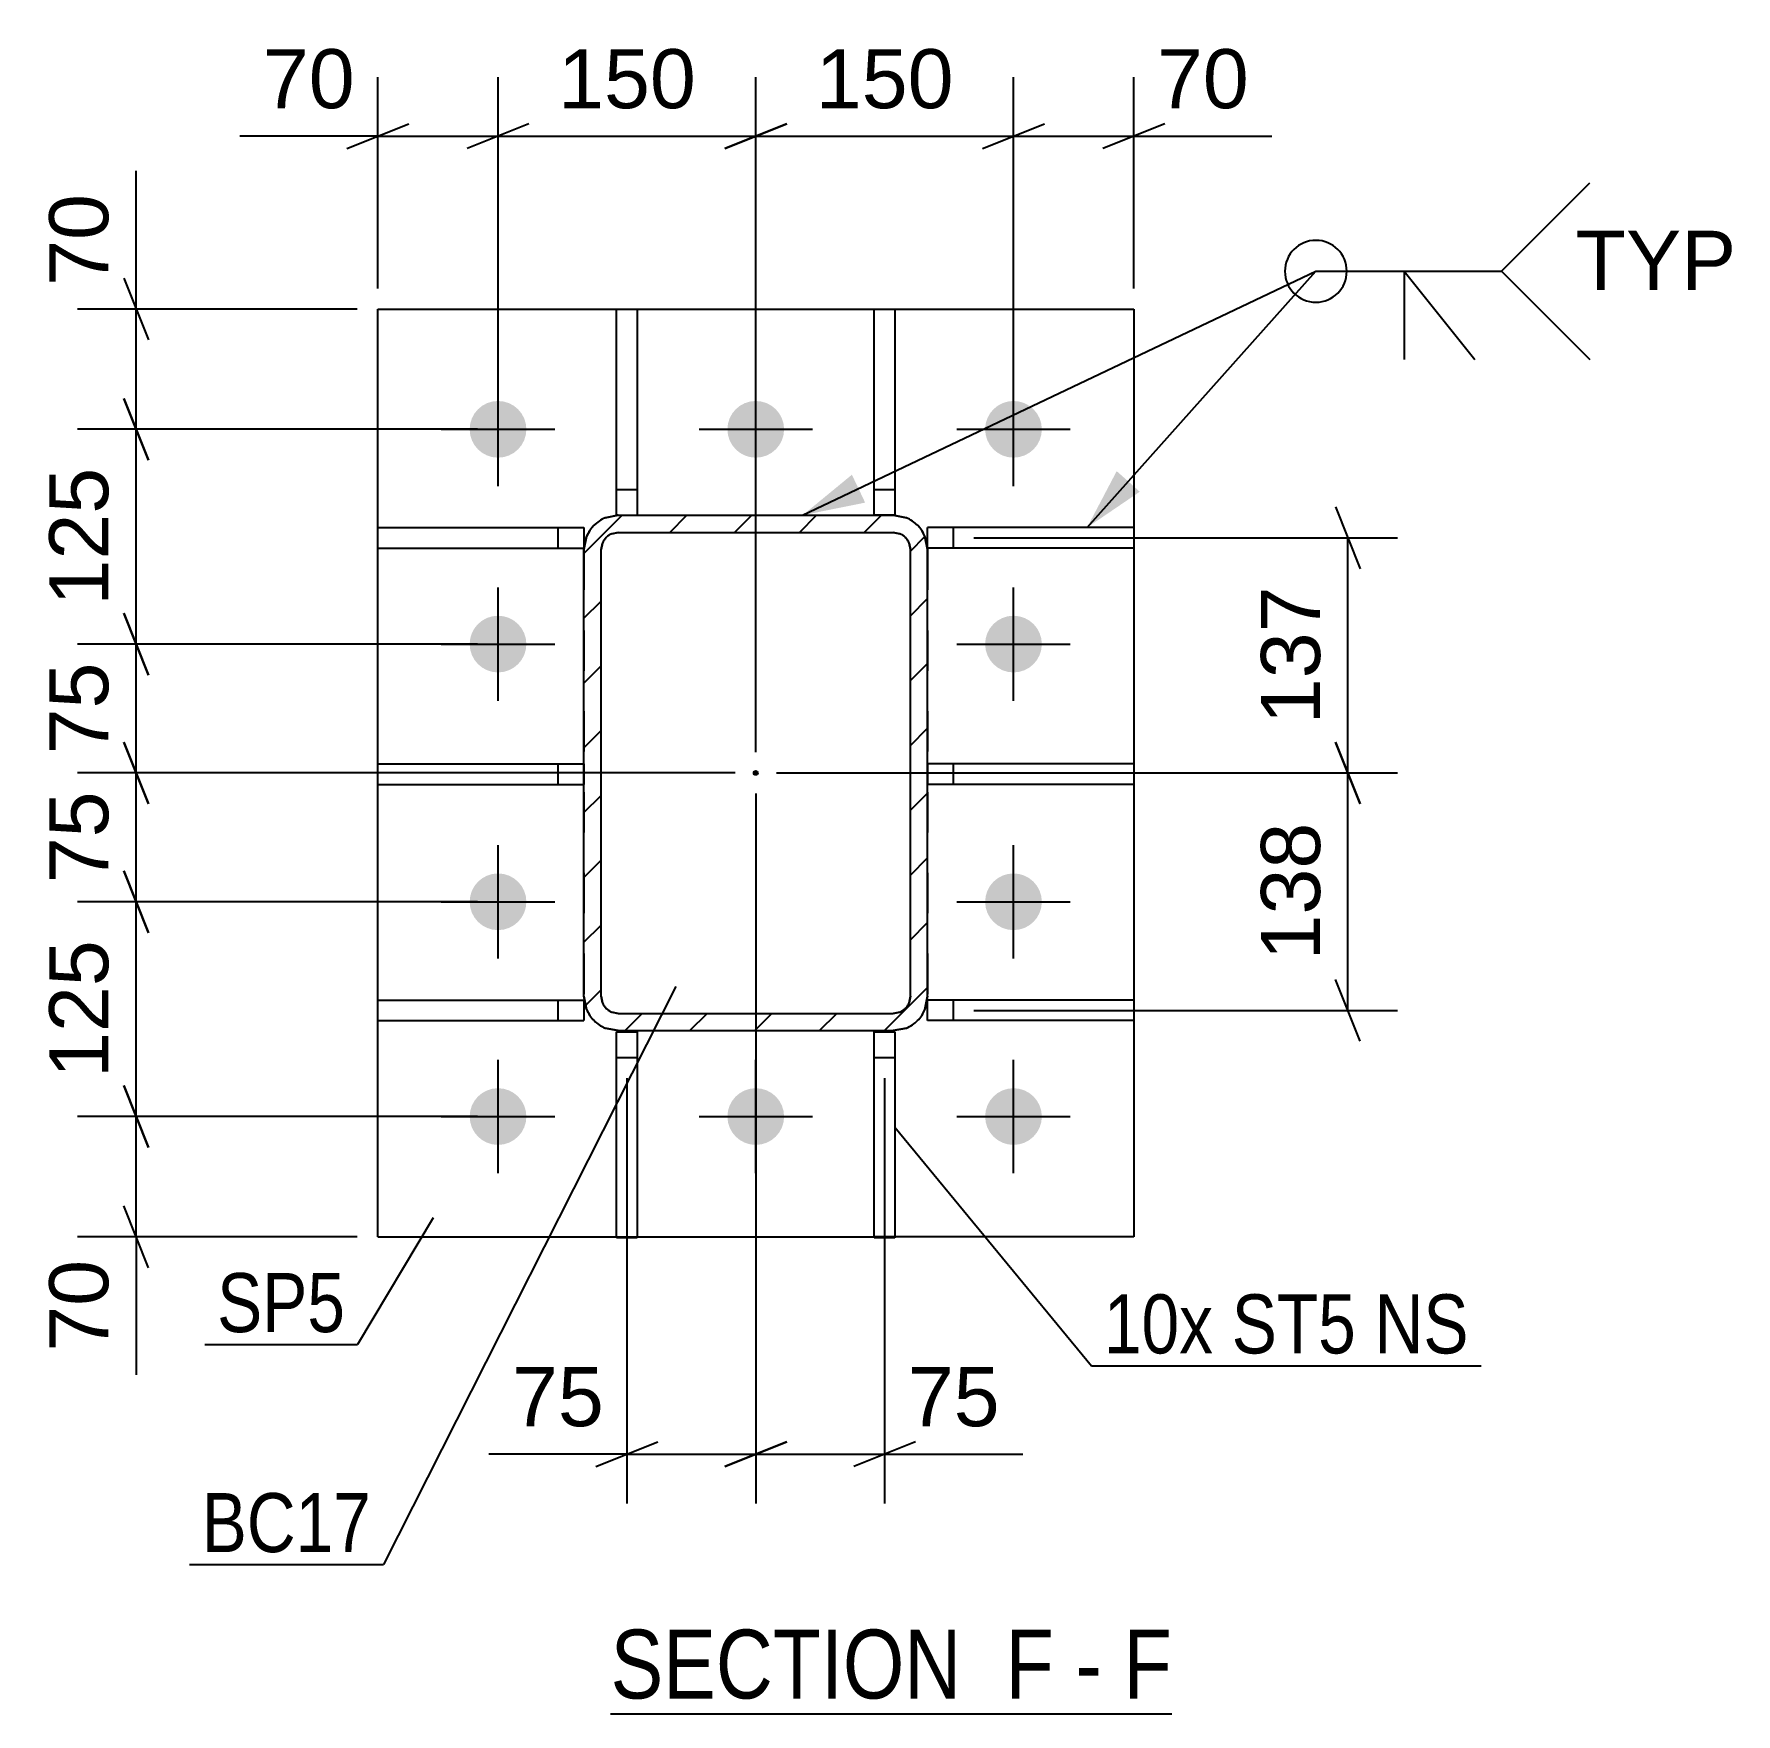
# Model space of a CAD drawing. Header units: millimetres. Extents: x -150 to 444, y -739 to 230.
# Drawn here: x 331.6 to 414.1, y -738.7 to -657.2 of the extents above; entities that cross this region are included whole.
import ezdxf

# ---------------------------------------------------------------- set-up
doc = ezdxf.new("R2010")
doc.units = ezdxf.units.MM
doc.linetypes.add('DXK_LINE_DOT2', pattern=[3.9198, 1.9599, -1.9599])
doc.linetypes.add('DXK_LINE_DOT3', pattern=[5.9187, 2.979, -0.9799, 0.9799, -0.9799])
doc.styles.add('Arial', font='ARIAL.TTF', dxfattribs={"height": 0.2})
doc.styles.add('Arial Narrow', font='ARIALN.TTF', dxfattribs={"height": 0.2})

# ---------------------------------------------------------------- blocks, each defined once
blk = doc.blocks.new('Unknown-284930291-19 - 7064')
at = {"color": 6, "linetype": 'Continuous'}
blk.add_line((359.565, -738.726), (386.781, -738.726), dxfattribs=at)
at = {"color": 0, "linetype": 'Continuous'}
for points in [[(377.674, -737.976), (377.674, -734.476), (359.565, -734.476), (359.565, -737.976)], [(381.065, -737.976), (381.065, -734.476), (378.724, -734.476), (378.724, -737.976)], [(383.39, -737.976), (383.39, -734.476), (382.115, -734.476), (382.115, -737.976)], [(386.781, -737.976), (386.781, -734.476), (384.44, -734.476), (384.44, -737.976)]]:
    blk.add_wipeout(points, dxfattribs=at)
at = {"color": 7, "linetype": 'Continuous', "style": 'Arial Narrow'}
for s, height, p in [('SECTION ', 3.3405, (359.565, -737.976)), ('F', 3.34, (378.724, -737.976)), ('F', 3.34, (384.44, -737.976)), ('-', 3.34, (382.115, -737.976))]:
    blk.add_text(s, height=height, dxfattribs=at).set_placement(p)
blk = doc.blocks.new('Part-284930291-7102 - 7064')
at = {"color": 2, "linetype": 'Continuous'}
for p, q in [((348.272, -705.097), (348.272, -704.097)), ((348.272, -704.097), (358.272, -704.097)), ((358.272, -704.097), (358.272, -705.097)), ((348.272, -705.097), (358.272, -705.097))]:
    blk.add_line(p, q, dxfattribs=at)
at = {"color": 7, "linetype": 'DXK_LINE_DOT2'}
blk.add_line((357.022, -705.097), (357.022, -704.097), dxfattribs=at)
blk = doc.blocks.new('Part-284930291-7098 - 7064')
at = {"color": 2, "linetype": 'Continuous'}
for p, q in [((384.939, -681.181), (374.939, -681.181)), ((374.939, -682.181), (374.939, -681.181)), ((384.939, -681.181), (384.939, -682.181)), ((384.939, -682.181), (374.939, -682.181))]:
    blk.add_line(p, q, dxfattribs=at)
at = {"color": 7, "linetype": 'DXK_LINE_DOT2'}
blk.add_line((376.189, -682.181), (376.189, -681.181), dxfattribs=at)
blk = doc.blocks.new('Part-284930291-7066 - 7064')
at = {"linetype": 'Continuous'}
h = blk.add_hatch(dxfattribs=at)
h.set_pattern_fill('', scale=0.7, style=0, pattern_type=0)
h.set_pattern_definition([(45, (374.8117, -681.6108), (-1.57154, 1.57154), [])])
h.paths.add_polyline_path([(374.939, -682.249), (374.812, -681.611), (374.45, -681.07), (373.91, -680.709), (373.272, -680.582), (359.939, -680.582), (359.301, -680.709), (358.76, -681.07), (358.399, -681.611), (358.272, -682.249), (358.272, -703.915), (358.399, -704.553), (358.76, -705.094), (359.301, -705.455), (359.939, -705.582), (373.272, -705.582), (373.91, -705.455), (374.45, -705.094), (374.812, -704.553), (374.939, -703.915)])
h.paths.add_polyline_path([(374.042, -704.234), (373.861, -704.505), (373.591, -704.685), (373.272, -704.749), (359.939, -704.749), (359.62, -704.685), (359.349, -704.505), (359.169, -704.234), (359.105, -703.915), (359.105, -682.249), (359.169, -681.93), (359.349, -681.659), (359.62, -681.479), (359.939, -681.415), (373.272, -681.415), (373.591, -681.479), (373.861, -681.659), (374.042, -681.93), (374.105, -682.249), (374.105, -703.915)])
blk.add_hatch(color=246, dxfattribs=at).paths.add_polyline_path([(366.605, -693.182, -1), (366.605, -692.982, -1)])
at = {"color": 7, "linetype": 'DXK_LINE_DOT2'}
for p, q in [((359.301, -680.709), (359.939, -680.582)), ((359.939, -680.582), (373.272, -680.582)), ((373.272, -680.582), (373.91, -680.709)), ((358.272, -682.249), (358.399, -681.611)), ((359.939, -681.415), (359.62, -681.479)), ((359.939, -681.415), (373.272, -681.415)), ((373.591, -681.479), (373.272, -681.415)), ((374.812, -681.611), (374.939, -682.249)), ((358.272, -682.249), (358.272, -703.915)), ((359.169, -681.93), (359.105, -682.249)), ((359.105, -703.915), (359.105, -682.249)), ((374.105, -682.249), (374.042, -681.93)), ((374.105, -703.915), (374.105, -682.249)), ((374.939, -682.249), (374.939, -703.915)), ((358.399, -704.553), (358.272, -703.915)), ((359.105, -703.915), (359.169, -704.234)), ((374.042, -704.234), (374.105, -703.915)), ((374.939, -703.915), (374.812, -704.553)), ((359.62, -704.685), (359.939, -704.749)), ((359.939, -704.749), (373.272, -704.749)), ((373.272, -704.749), (373.591, -704.685)), ((359.939, -705.582), (359.301, -705.455)), ((359.939, -705.582), (373.272, -705.582)), ((373.91, -705.455), (373.272, -705.582))]:
    blk.add_line(p, q, dxfattribs=at)
at = {"color": 2, "linetype": 'Continuous'}
for p, q in [((359.939, -680.582), (359.301, -680.709)), ((359.939, -680.582), (373.272, -680.582)), ((373.91, -680.709), (373.272, -680.582)), ((358.399, -681.611), (358.272, -682.249)), ((359.62, -681.479), (359.939, -681.415)), ((359.939, -681.415), (373.272, -681.415)), ((373.272, -681.415), (373.591, -681.479)), ((374.939, -682.249), (374.812, -681.611)), ((358.272, -703.915), (358.272, -682.249)), ((359.105, -682.249), (359.169, -681.93)), ((359.105, -703.915), (359.105, -682.249)), ((374.042, -681.93), (374.105, -682.249)), ((374.105, -703.915), (374.105, -682.249)), ((374.939, -703.915), (374.939, -682.249)), ((358.272, -703.915), (358.399, -704.553)), ((359.169, -704.234), (359.105, -703.915)), ((374.105, -703.915), (374.042, -704.234)), ((374.812, -704.553), (374.939, -703.915)), ((359.939, -704.749), (359.62, -704.685)), ((359.939, -704.749), (373.272, -704.749)), ((373.591, -704.685), (373.272, -704.749)), ((359.301, -705.455), (359.939, -705.582)), ((359.939, -705.582), (373.272, -705.582)), ((373.272, -705.582), (373.91, -705.455))]:
    blk.add_line(p, q, dxfattribs=at)
at = {"color": 7, "linetype": 'DXK_LINE_DOT3'}
blk.add_line((366.605, -693.082), (366.605, -693.082), dxfattribs=at)
at = {"color": 246, "linetype": 'DXK_LINE_DOT2'}
blk.add_line((366.605, -693.082), (366.605, -693.082), dxfattribs=at)
at = {"color": 246, "linetype": 'Continuous'}
blk.add_circle((366.605, -693.082), 0.1, dxfattribs=at)
at = {"color": 7, "linetype": 'DXK_LINE_DOT2'}
for centre, radius, start, end in [((359.939, -682.249), 1.667, 112.5, 157.5), ((373.272, -682.249), 1.667, 22.5, 67.5), ((359.939, -682.249), 0.833, 112.5, 157.5), ((373.272, -682.249), 0.833, 22.5, 67.5), ((359.939, -703.915), 1.667, 202.5, 247.5), ((359.939, -703.915), 0.833, 202.5, 247.5), ((373.272, -703.915), 0.833, 292.5, 337.5), ((373.272, -703.915), 1.667, 292.5, 337.5)]:
    blk.add_arc(centre, radius, start, end, dxfattribs=at)
at = {"color": 2, "linetype": 'Continuous'}
for centre, radius, start, end in [((359.939, -682.249), 1.667, 112.5, 157.5), ((373.272, -682.249), 1.667, 22.5, 67.5), ((359.939, -682.249), 0.833, 112.5, 157.5), ((373.272, -682.249), 0.833, 22.5, 67.5), ((359.939, -703.915), 1.667, 202.5, 247.5), ((359.939, -703.915), 0.833, 202.5, 247.5), ((373.272, -703.915), 0.833, 292.5, 337.5), ((373.272, -703.915), 1.667, 292.5, 337.5)]:
    blk.add_arc(centre, radius, start, end, dxfattribs=at)
blk = doc.blocks.new('Part-284930291-7097 - 7064')
at = {"color": 2, "linetype": 'Continuous'}
for p, q in [((384.939, -692.639), (374.939, -692.639)), ((384.939, -692.639), (384.939, -693.639)), ((384.939, -693.639), (374.939, -693.639))]:
    blk.add_line(p, q, dxfattribs=at)
at = {"color": 7, "linetype": 'DXK_LINE_DOT2'}
for p, q in [((374.939, -692.639), (374.939, -693.639)), ((376.189, -693.639), (376.189, -692.639))]:
    blk.add_line(p, q, dxfattribs=at)
blk = doc.blocks.new('Part-284930291-7089 - 7064')
at = {"color": 2, "linetype": 'Continuous'}
for p, q in [((348.272, -715.582), (348.272, -670.582)), ((348.272, -670.582), (384.939, -670.582)), ((384.939, -670.582), (384.939, -715.582)), ((348.272, -715.582), (359.855, -715.582)), ((360.855, -715.582), (372.355, -715.582)), ((384.939, -715.582), (373.355, -715.582))]:
    blk.add_line(p, q, dxfattribs=at)
at = {"color": 7, "linetype": 'DXK_LINE_DOT2'}
for p, q in [((359.855, -715.582), (360.855, -715.582)), ((373.355, -715.582), (372.355, -715.582))]:
    blk.add_line(p, q, dxfattribs=at)
blk = doc.blocks.new('Part-284930291-7099 - 7064')
at = {"color": 2, "linetype": 'Continuous'}
for p, q in [((384.939, -704.097), (374.939, -704.097)), ((374.939, -705.097), (374.939, -704.097)), ((384.939, -704.097), (384.939, -705.097)), ((384.939, -705.097), (374.939, -705.097))]:
    blk.add_line(p, q, dxfattribs=at)
at = {"color": 7, "linetype": 'DXK_LINE_DOT2'}
blk.add_line((376.189, -705.097), (376.189, -704.097), dxfattribs=at)
blk = doc.blocks.new('Part-284930291-7100 - 7064')
at = {"color": 2, "linetype": 'Continuous'}
for p, q in [((348.272, -693.639), (348.272, -692.639)), ((348.272, -692.639), (358.272, -692.639)), ((348.272, -693.639), (358.272, -693.639))]:
    blk.add_line(p, q, dxfattribs=at)
at = {"color": 7, "linetype": 'DXK_LINE_DOT2'}
for p, q in [((357.022, -693.639), (357.022, -692.639)), ((358.272, -692.639), (358.272, -693.639))]:
    blk.add_line(p, q, dxfattribs=at)
blk = doc.blocks.new('Part-284930291-7101 - 7064')
at = {"color": 2, "linetype": 'Continuous'}
for p, q in [((348.272, -682.181), (348.272, -681.181)), ((348.272, -681.181), (358.272, -681.181)), ((358.272, -681.181), (358.272, -682.181)), ((348.272, -682.181), (358.272, -682.181))]:
    blk.add_line(p, q, dxfattribs=at)
at = {"color": 7, "linetype": 'DXK_LINE_DOT2'}
blk.add_line((357.022, -682.181), (357.022, -681.181), dxfattribs=at)
blk = doc.blocks.new('Part-284930291-7103 - 7064')
at = {"color": 2, "linetype": 'Continuous'}
for p, q in [((359.855, -715.639), (359.855, -705.639)), ((359.855, -705.639), (360.855, -705.639)), ((360.855, -705.639), (360.855, -715.639)), ((360.855, -715.639), (359.855, -715.639))]:
    blk.add_line(p, q, dxfattribs=at)
at = {"color": 7, "linetype": 'DXK_LINE_DOT2'}
blk.add_line((359.855, -706.889), (360.855, -706.889), dxfattribs=at)
blk = doc.blocks.new('Part-284930291-7104 - 7064')
at = {"color": 2, "linetype": 'Continuous'}
for p, q in [((372.355, -715.639), (372.355, -705.639)), ((372.355, -705.639), (373.355, -705.639)), ((373.355, -705.639), (373.355, -715.639)), ((373.355, -715.639), (372.355, -715.639))]:
    blk.add_line(p, q, dxfattribs=at)
at = {"color": 7, "linetype": 'DXK_LINE_DOT2'}
blk.add_line((372.355, -706.889), (373.355, -706.889), dxfattribs=at)
blk = doc.blocks.new('Part-284930291-7105 - 7064')
at = {"color": 2, "linetype": 'Continuous'}
for p, q in [((359.855, -680.582), (359.855, -670.582)), ((359.855, -670.582), (360.855, -670.582)), ((360.855, -670.582), (360.855, -680.582)), ((359.939, -680.582), (359.855, -680.582))]:
    blk.add_line(p, q, dxfattribs=at)
at = {"color": 7, "linetype": 'DXK_LINE_DOT2'}
for p, q in [((359.855, -679.332), (360.855, -679.332)), ((359.855, -680.582), (360.855, -680.582))]:
    blk.add_line(p, q, dxfattribs=at)
blk = doc.blocks.new('Part-284930291-7106 - 7064')
at = {"color": 2, "linetype": 'Continuous'}
for p, q in [((372.355, -680.582), (372.355, -670.582)), ((372.355, -670.582), (373.355, -670.582)), ((373.355, -670.582), (373.355, -680.582)), ((373.355, -680.582), (373.272, -680.582))]:
    blk.add_line(p, q, dxfattribs=at)
at = {"color": 7, "linetype": 'DXK_LINE_DOT2'}
for p, q in [((372.355, -679.332), (373.355, -679.332)), ((373.272, -680.582), (372.355, -680.582))]:
    blk.add_line(p, q, dxfattribs=at)
blk = doc.blocks.new('Bolt-284930291-7127 - 7064')
at = {"linetype": 'Continuous'}
for points in [[(352.73, -676.415, -1), (355.48, -676.415, -1)], [(365.23, -676.415, -1), (367.98, -676.415, -1)], [(377.73, -676.415, -1), (380.48, -676.415, -1)], [(352.73, -686.832, -1), (355.48, -686.832, -1)], [(377.73, -686.832, -1), (380.48, -686.832, -1)], [(352.73, -699.332, -1), (355.48, -699.332, -1)], [(377.73, -699.332, -1), (380.48, -699.332, -1)], [(352.73, -709.749, -1), (355.48, -709.749, -1)], [(365.23, -709.749, -1), (367.98, -709.749, -1)], [(377.73, -709.749, -1), (380.48, -709.749, -1)]]:
    blk.add_hatch(color=1, dxfattribs=at).paths.add_polyline_path(points)
at = {"color": 1, "linetype": 'Continuous'}
for p, q in [((354.105, -679.165), (354.105, -673.665)), ((366.605, -679.165), (366.605, -673.665)), ((379.105, -679.165), (379.105, -673.665)), ((351.355, -676.415), (356.855, -676.415)), ((363.855, -676.415), (369.355, -676.415)), ((376.355, -676.415), (381.855, -676.415)), ((354.105, -689.582), (354.105, -684.082)), ((379.105, -689.582), (379.105, -684.082)), ((351.355, -686.832), (356.855, -686.832)), ((376.355, -686.832), (381.855, -686.832)), ((354.105, -702.082), (354.105, -696.582)), ((379.105, -702.082), (379.105, -696.582)), ((351.355, -699.332), (356.855, -699.332)), ((376.355, -699.332), (381.855, -699.332)), ((354.105, -712.499), (354.105, -706.999)), ((366.605, -712.499), (366.605, -706.999)), ((379.105, -712.499), (379.105, -706.999)), ((351.355, -709.749), (356.855, -709.749)), ((363.855, -709.749), (369.355, -709.749)), ((376.355, -709.749), (381.855, -709.749))]:
    blk.add_line(p, q, dxfattribs=at)
blk = doc.blocks.new('StraightDimension-284930291-8552 - 7064')
at = {"color": 7, "linetype": 'Continuous'}
for p, q in [((366.605, -692.082), (366.605, -659.342)), ((379.105, -675.415), (379.105, -659.342)), ((368.105, -661.592), (365.105, -662.792)), ((377.605, -662.792), (380.605, -661.592)), ((366.605, -662.192), (379.105, -662.192))]:
    blk.add_line(p, q, dxfattribs=at)
at = {"color": 0}
blk.add_wipeout([(376.791, -661.442), (376.791, -657.242), (368.92, -657.242), (368.92, -661.442)], dxfattribs=at)
at = {"color": 3, "style": 'Arial'}
blk.add_text('150', height=2.8652, dxfattribs=at).set_placement((369.52, -660.842))
blk = doc.blocks.new('StraightDimension-284930291-11878 - 7064')
at = {"color": 7, "linetype": 'Continuous'}
for p, q in [((335.952, -697.832), (337.152, -700.832)), ((353.105, -699.332), (333.702, -699.332)), ((336.552, -709.749), (336.552, -699.332)), ((337.152, -711.249), (335.952, -708.249)), ((353.105, -709.749), (333.702, -709.749))]:
    blk.add_line(p, q, dxfattribs=at)
at = {"color": 0}
blk.add_wipeout([(335.802, -700.605), (331.602, -700.605), (331.602, -708.476), (335.802, -708.476)], dxfattribs=at)
at = {"color": 3, "style": 'Arial'}
blk.add_text('125', height=2.8652, rotation=90.00021, dxfattribs=at).set_placement((335.202, -707.876))
blk = doc.blocks.new('StraightDimension-284930291-8717 - 7064')
at = {"color": 7, "linetype": 'Continuous'}
for p, q in [((394.723, -691.582), (395.923, -694.582)), ((367.605, -693.082), (397.723, -693.082)), ((395.323, -704.597), (395.323, -693.082)), ((395.923, -706.097), (394.723, -703.097)), ((377.189, -704.597), (397.723, -704.597))]:
    blk.add_line(p, q, dxfattribs=at)
at = {"color": 0}
blk.add_wipeout([(394.573, -694.904), (390.373, -694.904), (390.373, -702.775), (394.573, -702.775)], dxfattribs=at)
at = {"color": 3, "style": 'Arial'}
blk.add_text('138', height=2.8652, rotation=90.00021, dxfattribs=at).set_placement((393.973, -702.175))
blk = doc.blocks.new('StraightDimension-284930291-8551 - 7064')
at = {"color": 7, "linetype": 'Continuous'}
for p, q in [((379.105, -675.415), (379.105, -659.342)), ((384.939, -669.582), (384.939, -659.342)), ((377.605, -662.792), (380.605, -661.592)), ((386.439, -661.592), (383.439, -662.792)), ((379.105, -662.192), (384.939, -662.192)), ((384.939, -662.192), (391.636, -662.192)), ((384.939, -662.192), (391.636, -662.192))]:
    blk.add_line(p, q, dxfattribs=at)
at = {"color": 0}
blk.add_wipeout([(391.111, -661.442), (391.111, -657.242), (385.464, -657.242), (385.464, -661.442)], dxfattribs=at)
at = {"color": 3, "style": 'Arial'}
blk.add_text('70', height=2.8652, dxfattribs=at).set_placement((386.064, -660.842))
blk = doc.blocks.new('StraightDimension-284930291-8553 - 7064')
at = {"color": 7, "linetype": 'Continuous'}
for p, q in [((354.105, -675.415), (354.105, -659.342)), ((366.605, -692.082), (366.605, -659.342)), ((355.605, -661.592), (352.605, -662.792)), ((365.105, -662.792), (368.105, -661.592)), ((354.105, -662.192), (366.605, -662.192))]:
    blk.add_line(p, q, dxfattribs=at)
at = {"color": 0}
blk.add_wipeout([(364.291, -661.442), (364.291, -657.242), (356.42, -657.242), (356.42, -661.442)], dxfattribs=at)
at = {"color": 3, "style": 'Arial'}
blk.add_text('150', height=2.8652, dxfattribs=at).set_placement((357.02, -660.842))
blk = doc.blocks.new('StraightDimension-284930291-11875 - 7064')
at = {"color": 7, "linetype": 'Continuous'}
for p, q in [((335.952, -674.915), (337.152, -677.915)), ((353.105, -676.415), (333.702, -676.415)), ((336.552, -686.832), (336.552, -676.415)), ((337.152, -688.332), (335.952, -685.332)), ((353.105, -686.832), (333.702, -686.832))]:
    blk.add_line(p, q, dxfattribs=at)
at = {"color": 0}
blk.add_wipeout([(335.802, -677.688), (331.602, -677.688), (331.602, -685.559), (335.802, -685.559)], dxfattribs=at)
at = {"color": 3, "style": 'Arial'}
blk.add_text('125', height=2.8652, rotation=90.00021, dxfattribs=at).set_placement((335.202, -684.959))
blk = doc.blocks.new('StraightDimension-284930291-8554 - 7064')
at = {"color": 7, "linetype": 'Continuous'}
for p, q in [((348.272, -669.582), (348.272, -659.342)), ((354.105, -675.415), (354.105, -659.342)), ((346.772, -662.792), (349.772, -661.592)), ((355.605, -661.592), (352.605, -662.792)), ((348.272, -662.192), (341.575, -662.192)), ((348.272, -662.192), (341.575, -662.192)), ((348.272, -662.192), (354.105, -662.192))]:
    blk.add_line(p, q, dxfattribs=at)
at = {"color": 0}
blk.add_wipeout([(347.747, -661.442), (347.747, -657.242), (342.1, -657.242), (342.1, -661.442)], dxfattribs=at)
at = {"color": 3, "style": 'Arial'}
blk.add_text('70', height=2.8652, dxfattribs=at).set_placement((342.7, -660.842))
blk = doc.blocks.new('StraightDimension-284930291-8704 - 7064')
at = {"color": 7, "linetype": 'Continuous'}
for p, q in [((366.605, -694.082), (366.605, -728.52)), ((372.855, -707.889), (372.855, -728.52)), ((365.105, -726.72), (368.105, -725.52)), ((374.355, -725.52), (371.355, -726.72)), ((366.605, -726.12), (372.855, -726.12)), ((372.855, -726.12), (379.553, -726.12)), ((372.855, -726.12), (379.553, -726.12))]:
    blk.add_line(p, q, dxfattribs=at)
at = {"color": 0}
blk.add_wipeout([(379.028, -725.37), (379.028, -721.17), (373.38, -721.17), (373.38, -725.37)], dxfattribs=at)
at = {"color": 3, "style": 'Arial'}
blk.add_text('75', height=2.8652, dxfattribs=at).set_placement((373.98, -724.77))
blk = doc.blocks.new('StraightDimension-284930291-8705 - 7064')
at = {"color": 7, "linetype": 'Continuous'}
for p, q in [((366.605, -694.082), (366.605, -728.52)), ((360.355, -707.889), (360.355, -728.52)), ((358.855, -726.72), (361.855, -725.52)), ((368.105, -725.52), (365.105, -726.72)), ((360.355, -726.12), (353.658, -726.12)), ((360.355, -726.12), (353.658, -726.12)), ((360.355, -726.12), (366.605, -726.12))]:
    blk.add_line(p, q, dxfattribs=at)
at = {"color": 0}
blk.add_wipeout([(359.83, -725.37), (359.83, -721.17), (354.183, -721.17), (354.183, -725.37)], dxfattribs=at)
at = {"color": 3, "style": 'Arial'}
blk.add_text('75', height=2.8652, dxfattribs=at).set_placement((354.783, -724.77))
blk = doc.blocks.new('StraightDimension-284930291-8716 - 7064')
at = {"color": 7, "linetype": 'Continuous'}
for p, q in [((394.723, -680.181), (395.923, -683.181)), ((377.189, -681.681), (397.723, -681.681)), ((395.323, -693.082), (395.323, -681.681)), ((395.923, -694.582), (394.723, -691.582)), ((367.605, -693.082), (397.723, -693.082))]:
    blk.add_line(p, q, dxfattribs=at)
at = {"color": 0}
blk.add_wipeout([(394.573, -683.446), (390.373, -683.446), (390.373, -691.317), (394.573, -691.317)], dxfattribs=at)
at = {"color": 3, "style": 'Arial'}
blk.add_text('137', height=2.8652, rotation=90.00021, dxfattribs=at).set_placement((393.973, -690.717))
blk = doc.blocks.new('StraightDimension-284930291-11874 - 7064')
at = {"color": 7, "linetype": 'Continuous'}
for p, q in [((336.552, -670.582), (336.552, -663.885)), ((336.552, -670.582), (336.552, -663.885)), ((335.952, -669.082), (337.152, -672.082)), ((347.272, -670.582), (333.702, -670.582)), ((336.552, -676.415), (336.552, -670.582)), ((337.152, -677.915), (335.952, -674.915)), ((353.105, -676.415), (333.702, -676.415))]:
    blk.add_line(p, q, dxfattribs=at)
at = {"color": 0}
blk.add_wipeout([(335.802, -664.41), (331.602, -664.41), (331.602, -670.057), (335.802, -670.057)], dxfattribs=at)
at = {"color": 3, "style": 'Arial'}
blk.add_text('70', height=2.8652, rotation=90.00021, dxfattribs=at).set_placement((335.202, -669.457))
blk = doc.blocks.new('StraightDimension-284930291-11876 - 7064')
at = {"color": 7, "linetype": 'Continuous'}
for p, q in [((335.952, -685.332), (337.152, -688.332)), ((353.105, -686.832), (333.702, -686.832)), ((336.552, -693.082), (336.552, -686.832)), ((337.152, -694.582), (335.952, -691.582)), ((365.605, -693.082), (333.702, -693.082))]:
    blk.add_line(p, q, dxfattribs=at)
at = {"color": 0}
blk.add_wipeout([(335.802, -687.133), (331.602, -687.133), (331.602, -692.781), (335.802, -692.781)], dxfattribs=at)
at = {"color": 3, "style": 'Arial'}
blk.add_text('75', height=2.8652, rotation=90.00021, dxfattribs=at).set_placement((335.202, -692.181))
blk = doc.blocks.new('StraightDimension-284930291-11877 - 7064')
at = {"color": 7, "linetype": 'Continuous'}
for p, q in [((335.952, -691.582), (337.152, -694.582)), ((365.605, -693.082), (333.702, -693.082)), ((336.552, -699.332), (336.552, -693.082)), ((337.152, -700.832), (335.952, -697.832)), ((353.105, -699.332), (333.702, -699.332))]:
    blk.add_line(p, q, dxfattribs=at)
at = {"color": 0}
blk.add_wipeout([(335.802, -693.383), (331.602, -693.383), (331.602, -699.031), (335.802, -699.031)], dxfattribs=at)
at = {"color": 3, "style": 'Arial'}
blk.add_text('75', height=2.8652, rotation=90.00021, dxfattribs=at).set_placement((335.202, -698.431))
blk = doc.blocks.new('StraightDimension-284930291-11879 - 7064')
at = {"color": 7, "linetype": 'Continuous'}
for p, q in [((335.952, -708.249), (337.152, -711.249)), ((353.105, -709.749), (333.702, -709.749)), ((336.552, -715.582), (336.552, -709.749)), ((337.152, -717.082), (335.952, -714.082)), ((347.272, -715.582), (333.702, -715.582)), ((336.552, -715.582), (336.552, -722.279)), ((336.552, -715.582), (336.552, -722.279))]:
    blk.add_line(p, q, dxfattribs=at)
at = {"color": 0}
blk.add_wipeout([(335.802, -716.107), (331.602, -716.107), (331.602, -721.754), (335.802, -721.754)], dxfattribs=at)
at = {"color": 3, "style": 'Arial'}
blk.add_text('70', height=2.8652, rotation=90.00021, dxfattribs=at).set_placement((335.202, -721.154))
blk = doc.blocks.new('MarkSet-284930291-8531 - 7064')
at = {"color": 30, "linetype": 'Continuous'}
for p, q in [((373.355, -710.266), (382.892, -721.837)), ((382.892, -721.837), (401.783, -721.837))]:
    blk.add_line(p, q, dxfattribs=at)
at = {"color": 0}
for points in [[(388.792, -721.237), (388.792, -718.237), (383.492, -718.237), (383.492, -721.237)], [(395.718, -721.237), (395.718, -718.237), (389.692, -718.237), (389.692, -721.237)], [(401.183, -721.237), (401.183, -718.237), (396.618, -718.237), (396.618, -721.237)]]:
    blk.add_wipeout(points, dxfattribs=at)
for points in [[(388.792, -721.237), (388.792, -718.237), (383.492, -718.237), (383.492, -721.237)], [(395.718, -721.237), (395.718, -718.237), (389.692, -718.237), (389.692, -721.237)], [(401.183, -721.237), (401.183, -718.237), (396.618, -718.237), (396.618, -721.237)]]:
    blk.add_wipeout(points, dxfattribs=at)
at = {"color": 3, "style": 'Arial Narrow'}
for s, p in [('10x', (383.492, -721.237)), ('ST5', (389.692, -721.237)), ('NS', (396.618, -721.237))]:
    blk.add_text(s, height=2.8633, dxfattribs=at).set_placement(p)
blk = doc.blocks.new('Mark-284930291-10883 - 7064')
at = {"color": 30, "linetype": 'Continuous'}
for p in [(362.726, -703.434), (339.134, -731.476)]:
    blk.add_line(p, (348.555, -731.476), dxfattribs=at)
at = {"color": 0}
blk.add_wipeout([(347.955, -730.876), (347.955, -727.876), (339.734, -727.876), (339.734, -730.876)], dxfattribs=at)
blk.add_wipeout([(347.955, -730.876), (347.955, -727.876), (339.734, -727.876), (339.734, -730.876)], dxfattribs=at)
at = {"color": 3, "style": 'Arial Narrow'}
blk.add_text('BC17', height=2.8633, dxfattribs=at).set_placement((339.734, -730.876))
blk = doc.blocks.new('Mark-284930291-10894 - 7064')
at = {"color": 30, "linetype": 'Continuous'}
for p in [(350.964, -714.661), (339.882, -720.805)]:
    blk.add_line(p, (347.293, -720.805), dxfattribs=at)
at = {"color": 0}
blk.add_wipeout([(346.693, -720.205), (346.693, -717.205), (340.482, -717.205), (340.482, -720.205)], dxfattribs=at)
blk.add_wipeout([(346.693, -720.205), (346.693, -717.205), (340.482, -717.205), (340.482, -720.205)], dxfattribs=at)
at = {"color": 3, "style": 'Arial Narrow'}
blk.add_text('SP5', height=2.8633, dxfattribs=at).set_placement((340.482, -720.205))
blk = doc.blocks.new('WeldMark-284930291-10948 - 7064')
at = {"linetype": 'Continuous'}
for points in [[(385.23, -679.442), (382.673, -681.181), (384.111, -678.443)], [(371.912, -679.971), (368.88, -680.582), (371.268, -678.617)]]:
    blk.add_hatch(color=30, dxfattribs=at).paths.add_polyline_path(points)
at = {"color": 30, "linetype": 'Continuous'}
for p, q in [((368.88, -680.582), (393.769, -668.75)), ((382.673, -681.181), (393.769, -668.75)), ((393.769, -668.75), (402.769, -668.75))]:
    blk.add_line(p, q, dxfattribs=at)
at = {"color": 3, "linetype": 'Continuous'}
for q in [(401.484, -673.036), (398.055, -673.036)]:
    blk.add_line((398.055, -668.75), q, dxfattribs=at)
for start, end in [(90, 270), (270, 90)]:
    blk.add_arc((393.769, -668.75), 1.5, start, end, dxfattribs=at)
at = {"color": 0, "linetype": 'Continuous'}
blk.add_wipeout([(414.145, -669.65), (414.145, -666.65), (406.369, -666.65), (406.369, -669.65)], dxfattribs=at)
blk.add_wipeout([(414.145, -669.65), (414.145, -666.65), (406.369, -666.65), (406.369, -669.65)], dxfattribs=at)
at = {"color": 3, "linetype": 'Continuous'}
for q in [(407.055, -664.464), (407.055, -673.036)]:
    blk.add_line((402.769, -668.75), q, dxfattribs=at)
at = {"color": 3, "linetype": 'Continuous', "style": 'Arial'}
blk.add_text('TYP', height=2.8652, dxfattribs=at).set_placement((406.369, -669.65))

msp = doc.modelspace()

# ---------------------------------------------------------------- block references
for name in ['Part-284930291-7089 - 7064', 'Part-284930291-7105 - 7064', 'Part-284930291-7106 - 7064', 'Bolt-284930291-7127 - 7064', 'Part-284930291-7066 - 7064', 'Part-284930291-7101 - 7064', 'Part-284930291-7098 - 7064', 'Part-284930291-7100 - 7064', 'Part-284930291-7097 - 7064', 'Part-284930291-7102 - 7064', 'Part-284930291-7099 - 7064', 'Part-284930291-7103 - 7064', 'Part-284930291-7104 - 7064', 'Unknown-284930291-19 - 7064']:
    msp.add_blockref(name, (0, 0))

# ---------------------------------------------------------------- next in the draw order: block references
for name in ['StraightDimension-284930291-8552 - 7064', 'StraightDimension-284930291-11878 - 7064']:
    msp.add_blockref(name, (0, 0))

# ---------------------------------------------------------------- next in the draw order: block references
for name in ['StraightDimension-284930291-8551 - 7064', 'StraightDimension-284930291-8717 - 7064', 'StraightDimension-284930291-11879 - 7064']:
    msp.add_blockref(name, (0, 0))

# ---------------------------------------------------------------- next in the draw order: block references
for name in ['StraightDimension-284930291-8553 - 7064', 'StraightDimension-284930291-8704 - 7064']:
    msp.add_blockref(name, (0, 0))

# ---------------------------------------------------------------- next in the draw order: block references
for name in ['StraightDimension-284930291-11875 - 7064', 'StraightDimension-284930291-8705 - 7064', 'MarkSet-284930291-8531 - 7064']:
    msp.add_blockref(name, (0, 0))

# ---------------------------------------------------------------- next in the draw order: block references
for name in ['StraightDimension-284930291-8554 - 7064', 'StraightDimension-284930291-8716 - 7064', 'StraightDimension-284930291-11876 - 7064', 'Mark-284930291-10883 - 7064']:
    msp.add_blockref(name, (0, 0))

# ---------------------------------------------------------------- next in the draw order: block references
for name in ['StraightDimension-284930291-11874 - 7064', 'WeldMark-284930291-10948 - 7064', 'StraightDimension-284930291-11877 - 7064', 'Mark-284930291-10894 - 7064']:
    msp.add_blockref(name, (0, 0))

doc.saveas('drawing.dxf')
